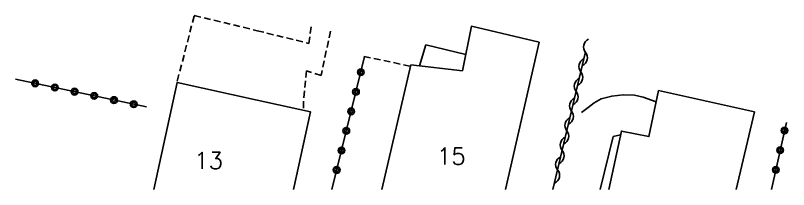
# Model space of a CAD drawing. Header units: millimetres. Extents: x 114000 to 115000, y 120000 to 120927.
# Drawn here: x 114000 to 114057.6, y 120000 to 120013 of the extents above; entities that cross this region are included whole.
import ezdxf
from ezdxf.enums import TextEntityAlignment as Align

# ---------------------------------------------------------------- set-up
doc = ezdxf.new("R2010")
doc.units = ezdxf.units.MM
doc.linetypes.add('DASHED', pattern=[0.75, 0.5, -0.25])
doc.layers.get('0').update_dxf_attribs({"linetype": 'CONTINUOUS'})
for name, color, linetype in [('W0017', 7, 'CONTINUOUS'), ('W0101', 7, 'CONTINUOUS'), ('W0104', 1, 'CONTINUOUS'), ('W0112', 1, 'DASHED'), ('W0310', 3, 'CONTINUOUS'), ('W0323', 7, 'CONTINUOUS'), ('W0991', 7, 'CONTINUOUS')]:
    doc.layers.add(name, color=color, linetype=linetype)
doc.styles.get("Standard").update_dxf_attribs({"font": 'romans.shx', "width": 0.85})

# ---------------------------------------------------------------- blocks, each defined once
blk = doc.blocks.new('t323o')
at = {"color": 0, "linetype": 'Continuous'}
for radius in [0.25, 0.15]:
    blk.add_circle((0, 0), radius, dxfattribs=at)
blk = doc.blocks.new('t310o')
at = {"color": 0, "linetype": 'Continuous'}
for centre, start, end in [((-0.5, 0.375), 216.8699, 323.1304), ((0.5, -0.375), 36.8699, 143.1303)]:
    blk.add_arc(centre, 0.625, start, end, dxfattribs=at)

msp = doc.modelspace()

# ---------------------------------------------------------------- linework, layer by layer
at = {"layer": 'W0017'}
for points in [[(114047.7, 120006.533), (114047.367, 120006.65), (114046.75, 120006.883), (114046.083, 120007.033), (114045.25, 120007.05), (114044.4, 120006.967), (114043.6, 120006.75), (114043.083, 120006.45), (114042.633, 120006.117), (114042.15, 120005.75)], [(114043.54, 120000), (114044.517, 120003.95), (114045.05, 120004.067)]]:
    msp.add_lwpolyline(points, dxfattribs=at)
at = {"layer": 'W0101'}
for points in [[(114027.279, 120000), (114029.45, 120009.283), (114033.283, 120008.85), (114033.95, 120012.167), (114038.983, 120010.983)], [(114038.983, 120010.983), (114036.487, 120000)], [(114010.294, 120000), (114012.033, 120007.967), (114018, 120006.667)], [(114044.176, 120000), (114045.117, 120004.35), (114047.167, 120003.95), (114047.883, 120007.367), (114055.017, 120005.783)], [(114018, 120006.667), (114021.967, 120005.8), (114020.71, 120000)], [(114055.017, 120005.783), (114053.668, 120000)]]:
    msp.add_lwpolyline(points, dxfattribs=at)
at = {"layer": 'W0104'}
msp.add_lwpolyline([(114030.081, 120009.212), (114030.567, 120010.767), (114033.525, 120010.052)], dxfattribs=at)
at = {"layer": 'W0112'}
for points in [[(114012.05, 120008.083), (114013.317, 120012.967), (114018, 120011.833)], [(114018, 120011.833), (114021.85, 120010.883), (114022.033, 120012.317)], [(114023.45, 120011.8), (114022.767, 120008.483), (114021.683, 120008.833), (114021.45, 120006.55)], [(114025.95, 120009.917), (114029.417, 120009.183)], [(114021.45, 120006.55), (114021.433, 120005.917)]]:
    msp.add_lwpolyline(points, dxfattribs=at)
at = {"layer": 'W0310'}
msp.add_lwpolyline([(114040.024, 120000), (114042.45, 120010.267)], dxfattribs=at)
at = {"layer": 'W0323'}
for points in [[(114023.556, 120000), (114026, 120009.9)], [(114000, 120008.223), (114009.767, 120006.15)], [(114056.291, 120000), (114057.4, 120005)]]:
    msp.add_lwpolyline(points, dxfattribs=at)

# ---------------------------------------------------------------- block references
at = {"layer": 'W0310', "rotation": 76.70559269937729}
for p in [(114042.439, 120010.219), (114042.094, 120008.759), (114041.749, 120007.299), (114041.404, 120005.839), (114041.059, 120004.379), (114040.714, 120002.92), (114040.369, 120001.46)]:
    msp.add_blockref('t310o', p, dxfattribs=at)
at = {"layer": 'W0323'}
for p, rotation in [((114025.713, 120008.738), 76.1336817573137), ((114001.467, 120007.911), 348.0188994033126), ((114002.935, 120007.6), 348.0188994033126), ((114004.402, 120007.289), 348.0188994033126), ((114005.869, 120006.977), 348.0188994033126), ((114025.354, 120007.281), 76.1336817573137), ((114007.337, 120006.666), 348.0188994033126), ((114008.804, 120006.354), 348.0188994033126), ((114024.994, 120005.825), 76.1336817573137), ((114024.635, 120004.369), 76.1336817573137), ((114057.265, 120004.393), 77.49893700393599), ((114024.275, 120002.913), 76.1336817573137), ((114056.941, 120002.929), 77.49893700393599), ((114023.916, 120001.456), 76.1336817573137), ((114056.616, 120001.464), 77.49893700393599)]:
    msp.add_blockref('t323o', p, dxfattribs=dict(at, rotation=rotation))

# ---------------------------------------------------------------- texts
at = {"layer": 'W0991'}
for s, p in [('15', (114032.456, 120002.484)), ('13', (114014.383, 120002.159))]:
    msp.add_text(s, height=1.25, dxfattribs=at).set_placement(p, align=Align.MIDDLE_CENTER)

doc.saveas('drawing.dxf')
